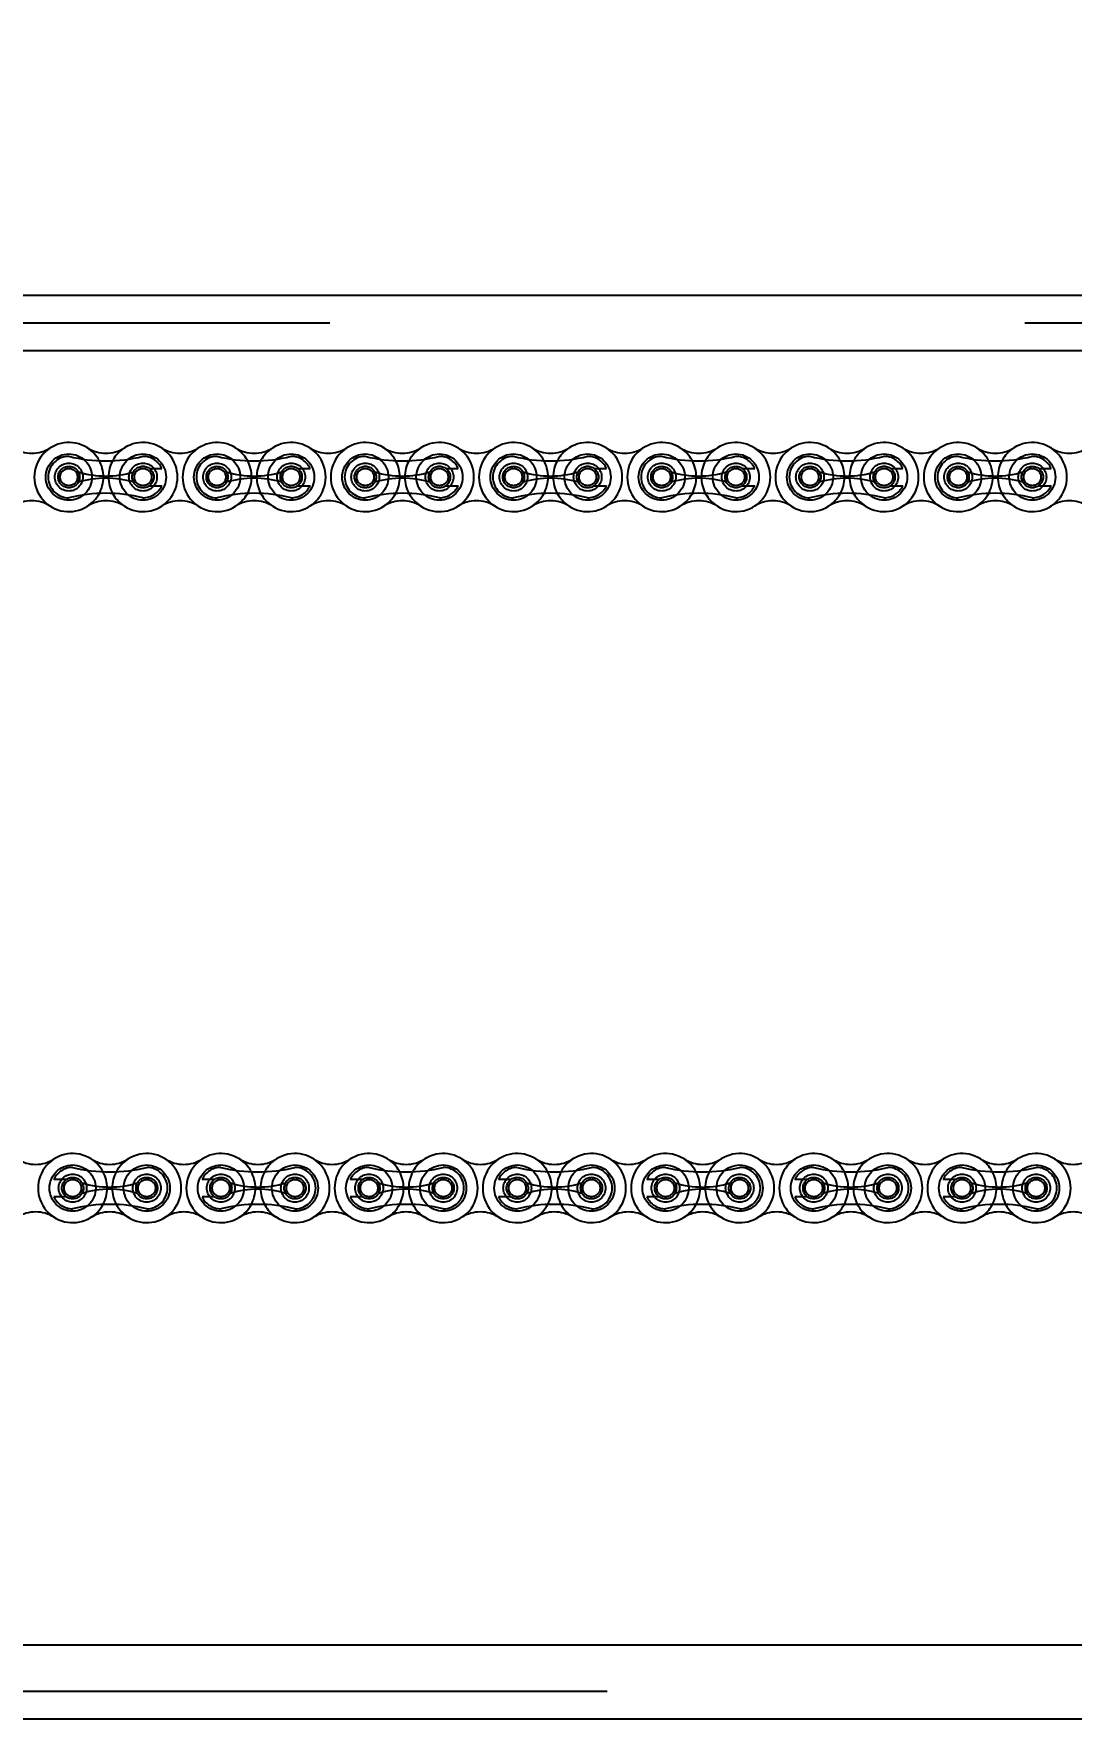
# Model space of a CAD drawing. Header units: metres. Extents: x 0 to 63075, y 0 to 44550.
# Drawn here: x 36711.6 to 36889.4, y 35022.3 to 35311.1 of the extents above; entities that cross this region are included whole.
import ezdxf

# ---------------------------------------------------------------- set-up
doc = ezdxf.new("R2010")
doc.units = ezdxf.units.M
doc.header["$LTSCALE"] = 75
doc.linetypes.add('HIDDEN2', pattern=[4.7625, 3.175, -1.5875])
for name, color, linetype in [('SDM', 7, 'Continuous'), ('SL4', 4, 'Continuous'), ('ST1', 7, 'HIDDEN2')]:
    doc.layers.add(name, color=color, linetype=linetype)
doc.styles.add('ROMANS', font='ROMANS.SHX')
doc.dimstyles.new('75___1-75', dxfattribs={"dimscale": 75, "dimtxt": 2.5, "dimasz": 2, "dimexe": 1.5, "dimexo": 1, "dimgap": 0.5, "dimtad": 1, "dimdec": 0, "dimzin": 12, "dimtxsty": 'ROMANS', "dimcen": 0, "dimclrd": 256, "dimclre": 256, "dimclrt": 3, "dimazin": 3, "dimtfac": 1, "dimtdec": 0, "dimtmove": 0, "dimatfit": 0, "dimfxl": 1, "dimlwd": -1, "dimlwe": -1, "dimarcsym": 0})

# ---------------------------------------------------------------- blocks, each defined once
blk = doc.blocks.new('*D29')
at = {"layer": 'Defpoints', "color": 0, "transparency": 16777216}
for p in [(36162.25, 35690.52), (36162.25, 35271.03), (39506.75, 35271.03)]:
    blk.add_point(p, dxfattribs=at)
at = {"layer": 'SDM', "transparency": 16777216}
for p, q in [((36162.25, 35346.03), (36162.25, 35803.02)), ((39506.75, 35346.03), (39506.75, 35803.02)), ((39356.75, 35690.52), (36312.25, 35690.52))]:
    blk.add_line(p, q, dxfattribs=at)
for points in [[(36312.25, 35715.52), (36312.25, 35665.52), (36162.25, 35690.52)], [(39356.75, 35715.52), (39356.75, 35665.52), (39506.75, 35690.52)]]:
    blk.add_solid(points, dxfattribs=at)
at = {"layer": 'SDM', "color": 3, "transparency": 16777216, "insert": (37834.5, 35821.77), "char_height": 187.5, "attachment_point": 5, "style": 'ROMANS'}
blk.add_mtext('3345', dxfattribs=at)
blk = doc.blocks.new('A$Cf5e9a517')
at = {"layer": 'SL4'}
for p, q in [((288.54, 1700.35), (1004.76, 1700.35)), ((1004.76, 1690.82), (300.39, 1690.82)), ((54.76, 1469.11), (957.26, 1469.11)), ((957.26, 1456.35), (244.75, 1456.35))]:
    blk.add_line(p, q, dxfattribs=at)
at = {"layer": 'ST1'}
for p, q in [((4.76, 1695.59), (1004.76, 1695.59)), ((1004.76, 1690.82), (4.76, 1690.82)), ((569.14, 1670.67), (571.27, 1670.67)), ((594.54, 1670.67), (596.67, 1670.67)), ((619.94, 1670.67), (622.07, 1670.67)), ((645.34, 1670.67), (647.47, 1670.67)), ((670.74, 1670.67), (672.87, 1670.67)), ((696.14, 1670.67), (698.27, 1670.67)), ((721.54, 1670.67), (723.67, 1670.67)), ((569.14, 1667.71), (571.27, 1667.71)), ((594.54, 1667.71), (596.67, 1667.71)), ((619.94, 1667.71), (622.07, 1667.71)), ((645.34, 1667.71), (647.47, 1667.71)), ((670.74, 1667.71), (672.87, 1667.71)), ((696.14, 1667.71), (698.27, 1667.71)), ((721.54, 1667.71), (723.67, 1667.71)), ((554.88, 1548.83), (552.76, 1548.83)), ((580.28, 1548.83), (578.16, 1548.83)), ((605.68, 1548.83), (603.56, 1548.83)), ((631.08, 1548.83), (628.96, 1548.83)), ((656.48, 1548.83), (654.36, 1548.83)), ((681.88, 1548.83), (679.76, 1548.83)), ((707.28, 1548.83), (705.16, 1548.83)), ((554.88, 1545.88), (552.76, 1545.88)), ((580.28, 1545.88), (578.16, 1545.88)), ((605.68, 1545.88), (603.56, 1545.88)), ((631.08, 1545.88), (628.96, 1545.88)), ((656.48, 1545.88), (654.36, 1545.88)), ((681.88, 1545.88), (679.76, 1545.88)), ((707.28, 1545.88), (705.16, 1545.88)), ((4.76, 1469.11), (1004.76, 1469.11)), ((1004.76, 1461.11), (4.76, 1461.11))]:
    blk.add_line(p, q, dxfattribs=at)
for centre, radius in [((555.34, 1669.19), 3.96), ((568.04, 1669.19), 3.96), ((580.74, 1669.19), 3.96), ((593.44, 1669.19), 3.96), ((606.14, 1669.19), 3.96), ((618.84, 1669.19), 3.96), ((631.54, 1669.19), 3.96), ((644.24, 1669.19), 3.96), ((656.94, 1669.19), 3.96), ((669.64, 1669.19), 3.96), ((682.34, 1669.19), 3.96), ((695.04, 1669.19), 3.96), ((707.74, 1669.19), 3.96), ((720.44, 1669.19), 3.96), ((555.34, 1669.19), 2.4), ((555.34, 1669.19), 1.84), ((555.34, 1669.19), 1.48), ((568.04, 1669.19), 2.4), ((568.04, 1669.19), 1.85), ((568.04, 1669.19), 1.48), ((580.74, 1669.19), 2.4), ((580.74, 1669.19), 1.84), ((580.74, 1669.19), 1.48), ((593.44, 1669.19), 2.4), ((593.44, 1669.19), 1.85), ((593.44, 1669.19), 1.48), ((606.14, 1669.19), 2.4), ((606.14, 1669.19), 1.85), ((606.14, 1669.19), 1.48), ((618.84, 1669.19), 2.4), ((618.84, 1669.19), 1.85), ((618.84, 1669.19), 1.48), ((631.54, 1669.19), 2.4), ((631.54, 1669.19), 1.84), ((631.54, 1669.19), 1.48), ((644.24, 1669.19), 2.4), ((644.24, 1669.19), 1.85), ((644.24, 1669.19), 1.48), ((656.94, 1669.19), 2.4), ((656.94, 1669.19), 1.84), ((656.94, 1669.19), 1.48), ((669.64, 1669.19), 2.4), ((669.64, 1669.19), 1.84), ((669.64, 1669.19), 1.48), ((682.34, 1669.19), 2.4), ((682.34, 1669.19), 1.84), ((682.34, 1669.19), 1.48), ((695.04, 1669.19), 2.4), ((695.04, 1669.19), 1.85), ((695.04, 1669.19), 1.48), ((707.74, 1669.19), 2.4), ((707.74, 1669.19), 1.84), ((707.74, 1669.19), 1.48), ((720.44, 1669.19), 2.4), ((720.44, 1669.19), 1.84), ((720.44, 1669.19), 1.48), ((555.99, 1547.36), 3.96), ((568.69, 1547.36), 3.96), ((581.39, 1547.36), 3.96), ((594.09, 1547.36), 3.96), ((606.79, 1547.36), 3.96), ((619.49, 1547.36), 3.96), ((632.19, 1547.36), 3.96), ((644.89, 1547.36), 3.96), ((657.59, 1547.36), 3.96), ((670.29, 1547.36), 3.96), ((682.99, 1547.36), 3.96), ((695.69, 1547.36), 3.96), ((708.39, 1547.36), 3.96), ((721.09, 1547.36), 3.96), ((555.99, 1547.36), 2.4), ((555.99, 1547.36), 1.84), ((555.99, 1547.36), 1.48), ((568.69, 1547.36), 2.4), ((568.69, 1547.36), 1.84), ((568.69, 1547.36), 1.48), ((581.39, 1547.36), 2.4), ((581.39, 1547.36), 1.85), ((581.39, 1547.36), 1.48), ((594.09, 1547.36), 2.4), ((594.09, 1547.36), 1.85), ((594.09, 1547.36), 1.48), ((606.79, 1547.36), 2.4), ((606.79, 1547.36), 1.84), ((606.79, 1547.36), 1.48), ((619.49, 1547.36), 2.4), ((619.49, 1547.36), 1.84), ((619.49, 1547.36), 1.48), ((632.19, 1547.36), 2.4), ((632.19, 1547.36), 1.85), ((632.19, 1547.36), 1.48), ((644.89, 1547.36), 2.4), ((644.89, 1547.36), 1.85), ((644.89, 1547.36), 1.48), ((657.59, 1547.36), 2.4), ((657.59, 1547.36), 1.85), ((657.59, 1547.36), 1.48), ((670.29, 1547.36), 2.4), ((670.29, 1547.36), 1.84), ((670.29, 1547.36), 1.48), ((682.99, 1547.36), 2.4), ((682.99, 1547.36), 1.84), ((682.99, 1547.36), 1.48), ((695.69, 1547.36), 2.4), ((695.69, 1547.36), 1.84), ((695.69, 1547.36), 1.48), ((708.39, 1547.36), 2.4), ((708.39, 1547.36), 1.84), ((708.39, 1547.36), 1.48), ((721.09, 1547.36), 2.4), ((721.09, 1547.36), 1.84), ((721.09, 1547.36), 1.48)]:
    blk.add_circle(centre, radius, dxfattribs=at)
for centre, radius, start, end in [((555.34, 1669.19), 5.92, 57.5667, 302.4333), ((568.04, 1669.19), 5.92, 237.5667, 122.4333), ((580.74, 1669.19), 5.92, 57.5667, 302.4333), ((593.44, 1669.19), 5.92, 237.5667, 122.4333), ((606.14, 1669.19), 5.92, 57.5667, 302.4333), ((618.84, 1669.19), 5.92, 237.5667, 122.4333), ((631.54, 1669.19), 5.92, 57.5667, 302.4333), ((644.24, 1669.19), 5.92, 237.5667, 122.4333), ((656.94, 1669.19), 5.92, 57.5667, 302.4333), ((669.64, 1669.19), 5.92, 237.5667, 122.4333), ((682.34, 1669.19), 5.92, 57.5667, 302.4333), ((695.04, 1669.19), 5.92, 237.5667, 122.4333), ((707.74, 1669.19), 5.92, 57.5667, 302.4333), ((720.44, 1669.19), 5.92, 237.5667, 122.4333), ((548.99, 1679.18), 5.92, 237.5667, 302.4333), ((555.34, 1669.19), 3.55, 90, 270), ((561.69, 1698.29), 26.32, 256.0401, 283.9599), ((561.69, 1679.18), 5.92, 237.5667, 302.4333), ((555.34, 1669.19), 5.92, 302.4333, 57.5667), ((568.04, 1669.19), 5.92, 122.4333, 237.5667), ((568.04, 1669.19), 3.55, 24.5534, 90), ((574.39, 1679.18), 5.92, 237.5667, 302.4333), ((580.74, 1669.19), 3.55, 90, 270), ((587.09, 1698.29), 26.32, 256.0401, 283.9599), ((587.09, 1679.18), 5.92, 237.5667, 302.4333), ((580.74, 1669.19), 5.92, 302.4333, 57.5667), ((593.44, 1669.19), 5.92, 122.4333, 237.5667), ((593.44, 1669.19), 3.55, 24.5534, 90), ((599.79, 1679.18), 5.92, 237.5667, 302.4333), ((606.14, 1669.19), 3.55, 90, 270), ((612.49, 1698.29), 26.32, 256.0401, 283.9599), ((612.49, 1679.18), 5.92, 237.5667, 302.4333), ((606.14, 1669.19), 5.92, 302.4333, 57.5667), ((618.84, 1669.19), 5.92, 122.4333, 237.5667), ((618.84, 1669.19), 3.55, 24.5534, 90), ((625.19, 1679.18), 5.92, 237.5667, 302.4333), ((631.54, 1669.19), 3.55, 90, 270), ((637.89, 1698.29), 26.32, 256.0401, 283.9599), ((637.89, 1679.18), 5.92, 237.5667, 302.4333), ((631.54, 1669.19), 5.92, 302.4333, 57.5667), ((644.24, 1669.19), 5.92, 122.4333, 237.5667), ((644.24, 1669.19), 3.55, 24.5534, 90), ((650.59, 1679.18), 5.92, 237.5667, 302.4333), ((656.94, 1669.19), 3.55, 90, 270), ((663.29, 1698.29), 26.32, 256.0401, 283.9599), ((663.29, 1679.18), 5.92, 237.5667, 302.4333), ((656.94, 1669.19), 5.92, 302.4333, 57.5667), ((669.64, 1669.19), 5.92, 122.4333, 237.5667), ((669.64, 1669.19), 3.55, 24.5534, 90), ((675.99, 1679.18), 5.92, 237.5667, 302.4333), ((682.34, 1669.19), 3.55, 90, 270), ((688.69, 1698.29), 26.32, 256.0401, 283.9599), ((688.69, 1679.18), 5.92, 237.5667, 302.4333), ((682.34, 1669.19), 5.92, 302.4333, 57.5667), ((695.04, 1669.19), 5.92, 122.4333, 237.5667), ((695.04, 1669.19), 3.55, 24.5534, 90), ((701.39, 1679.18), 5.92, 237.5667, 302.4333), ((707.74, 1669.19), 3.55, 90, 270), ((714.09, 1698.29), 26.32, 256.0401, 283.9599), ((714.09, 1679.18), 5.92, 237.5667, 302.4333), ((707.74, 1669.19), 5.92, 302.4333, 57.5667), ((720.44, 1669.19), 5.92, 122.4333, 237.5667), ((720.44, 1669.19), 3.55, 24.5534, 90), ((726.79, 1679.18), 5.92, 237.5667, 302.4333), ((561.69, 1685.54), 16.17, 252.993, 287.007), ((587.09, 1685.54), 16.17, 252.993, 287.007), ((612.49, 1685.54), 16.17, 252.993, 287.007), ((637.89, 1685.54), 16.17, 252.993, 287.007), ((663.29, 1685.54), 16.17, 252.993, 287.007), ((688.69, 1685.54), 16.17, 252.993, 287.007), ((714.09, 1685.54), 16.17, 252.993, 287.007), ((561.69, 1640.09), 26.32, 76.0401, 103.9599), ((561.69, 1652.84), 16.17, 72.993, 107.007), ((568.04, 1669.19), 3.55, 270, 335.4466), ((587.09, 1640.09), 26.32, 76.0401, 103.9599), ((587.09, 1652.84), 16.17, 72.993, 107.007), ((593.44, 1669.19), 3.55, 270, 335.4466), ((612.49, 1640.09), 26.32, 76.0401, 103.9599), ((612.49, 1652.84), 16.17, 72.993, 107.007), ((618.84, 1669.19), 3.55, 270, 335.4466), ((637.89, 1640.09), 26.32, 76.0401, 103.9599), ((637.89, 1652.84), 16.17, 72.993, 107.007), ((644.24, 1669.19), 3.55, 270, 335.4466), ((663.29, 1640.09), 26.32, 76.0401, 103.9599), ((663.29, 1652.84), 16.17, 72.993, 107.007), ((669.64, 1669.19), 3.55, 270, 335.4466), ((688.69, 1640.09), 26.32, 76.0401, 103.9599), ((688.69, 1652.84), 16.17, 72.993, 107.007), ((695.04, 1669.19), 3.55, 270, 335.4466), ((714.09, 1640.09), 26.32, 76.0401, 103.9599), ((714.09, 1652.84), 16.17, 72.993, 107.007), ((720.44, 1669.19), 3.55, 270, 335.4466), ((548.99, 1659.2), 5.92, 57.5667, 122.4333), ((561.69, 1659.2), 5.92, 57.5667, 122.4333), ((574.39, 1659.2), 5.92, 57.5667, 122.4333), ((587.09, 1659.2), 5.92, 57.5667, 122.4333), ((599.79, 1659.2), 5.92, 57.5667, 122.4333), ((612.49, 1659.2), 5.92, 57.5667, 122.4333), ((625.19, 1659.2), 5.92, 57.5667, 122.4333), ((637.89, 1659.2), 5.92, 57.5667, 122.4333), ((650.59, 1659.2), 5.92, 57.5667, 122.4333), ((663.29, 1659.2), 5.92, 57.5667, 122.4333), ((675.99, 1659.2), 5.92, 57.5667, 122.4333), ((688.69, 1659.2), 5.92, 57.5667, 122.4333), ((701.39, 1659.2), 5.92, 57.5667, 122.4333), ((714.09, 1659.2), 5.92, 57.5667, 122.4333), ((726.79, 1659.2), 5.92, 57.5667, 122.4333), ((549.64, 1557.35), 5.92, 237.5667, 302.4333), ((555.99, 1547.36), 5.92, 57.5667, 302.4333), ((555.99, 1547.36), 3.55, 90, 155.4466), ((562.34, 1576.45), 26.32, 256.0401, 283.9599), ((562.34, 1557.35), 5.92, 237.5667, 302.4333), ((555.99, 1547.36), 5.92, 302.4333, 57.5667), ((568.69, 1547.36), 5.92, 122.4333, 237.5667), ((568.69, 1547.36), 5.92, 237.5667, 122.4333), ((568.69, 1547.36), 3.55, 270, 90), ((575.04, 1557.35), 5.92, 237.5667, 302.4333), ((581.39, 1547.36), 5.92, 57.5667, 302.4333), ((581.39, 1547.36), 3.55, 90, 155.4466), ((587.74, 1576.45), 26.32, 256.0401, 283.9599), ((587.74, 1557.35), 5.92, 237.5667, 302.4333), ((581.39, 1547.36), 5.92, 302.4333, 57.5667), ((594.09, 1547.36), 5.92, 122.4333, 237.5667), ((594.09, 1547.36), 5.92, 237.5667, 122.4333), ((594.09, 1547.36), 3.55, 270, 90), ((600.44, 1557.35), 5.92, 237.5667, 302.4333), ((606.79, 1547.36), 5.92, 57.5667, 302.4333), ((606.79, 1547.36), 3.55, 90, 155.4466), ((613.14, 1576.45), 26.32, 256.0401, 283.9599), ((613.14, 1557.35), 5.92, 237.5667, 302.4333), ((606.79, 1547.36), 5.92, 302.4333, 57.5667), ((619.49, 1547.36), 5.92, 122.4333, 237.5667), ((619.49, 1547.36), 5.92, 237.5667, 122.4333), ((619.49, 1547.36), 3.55, 270, 90), ((625.84, 1557.35), 5.92, 237.5667, 302.4333), ((632.19, 1547.36), 5.92, 57.5667, 302.4333), ((632.19, 1547.36), 3.55, 90, 155.4466), ((638.54, 1576.45), 26.32, 256.0401, 283.9599), ((638.54, 1557.35), 5.92, 237.5667, 302.4333), ((632.19, 1547.36), 5.92, 302.4333, 57.5667), ((644.89, 1547.36), 5.92, 122.4333, 237.5667), ((644.89, 1547.36), 5.92, 237.5667, 122.4333), ((644.89, 1547.36), 3.55, 270, 90), ((651.24, 1557.35), 5.92, 237.5667, 302.4333), ((657.59, 1547.36), 5.92, 57.5667, 302.4333), ((657.59, 1547.36), 3.55, 90, 155.4466), ((663.94, 1576.45), 26.32, 256.0401, 283.9599), ((663.94, 1557.35), 5.92, 237.5667, 302.4333), ((657.59, 1547.36), 5.92, 302.4333, 57.5667), ((670.29, 1547.36), 5.92, 122.4333, 237.5667), ((670.29, 1547.36), 5.92, 237.5667, 122.4333), ((670.29, 1547.36), 3.55, 270, 90), ((676.64, 1557.35), 5.92, 237.5667, 302.4333), ((682.99, 1547.36), 5.92, 57.5667, 302.4333), ((682.99, 1547.36), 3.55, 90, 155.4466), ((689.34, 1576.45), 26.32, 256.0401, 283.9599), ((689.34, 1557.35), 5.92, 237.5667, 302.4333), ((682.99, 1547.36), 5.92, 302.4333, 57.5667), ((695.69, 1547.36), 5.92, 122.4333, 237.5667), ((695.69, 1547.36), 5.92, 237.5667, 122.4333), ((695.69, 1547.36), 3.55, 270, 90), ((702.04, 1557.35), 5.92, 237.5667, 302.4333), ((708.39, 1547.36), 5.92, 57.5667, 302.4333), ((708.39, 1547.36), 3.55, 90, 155.4466), ((714.74, 1576.45), 26.32, 256.0401, 283.9599), ((714.74, 1557.35), 5.92, 237.5667, 302.4333), ((708.39, 1547.36), 5.92, 302.4333, 57.5667), ((721.09, 1547.36), 5.92, 122.4333, 237.5667), ((721.09, 1547.36), 5.92, 237.5667, 122.4333), ((721.09, 1547.36), 3.55, 270, 90), ((727.44, 1557.35), 5.92, 237.5667, 302.4333), ((562.34, 1563.71), 16.17, 252.993, 287.007), ((587.74, 1563.71), 16.17, 252.993, 287.007), ((613.14, 1563.71), 16.17, 252.993, 287.007), ((638.54, 1563.71), 16.17, 252.993, 287.007), ((663.94, 1563.71), 16.17, 252.993, 287.007), ((689.34, 1563.71), 16.17, 252.993, 287.007), ((714.74, 1563.71), 16.17, 252.993, 287.007), ((555.99, 1547.36), 3.55, 204.5534, 270), ((562.34, 1531), 16.17, 72.993, 107.007), ((581.39, 1547.36), 3.55, 204.5534, 270), ((587.74, 1531), 16.17, 72.993, 107.007), ((606.79, 1547.36), 3.55, 204.5534, 270), ((613.14, 1531), 16.17, 72.993, 107.007), ((632.19, 1547.36), 3.55, 204.5534, 270), ((638.54, 1531), 16.17, 72.993, 107.007), ((657.59, 1547.36), 3.55, 204.5534, 270), ((663.94, 1531), 16.17, 72.993, 107.007), ((682.99, 1547.36), 3.55, 204.5534, 270), ((689.34, 1531), 16.17, 72.993, 107.007), ((708.39, 1547.36), 3.55, 204.5534, 270), ((714.74, 1531), 16.17, 72.993, 107.007), ((549.64, 1537.36), 5.92, 57.5667, 122.4333), ((562.34, 1518.26), 26.32, 76.0401, 103.9599), ((562.34, 1537.36), 5.92, 57.5667, 122.4333), ((575.04, 1537.36), 5.92, 57.5667, 122.4333), ((587.74, 1518.26), 26.32, 76.0401, 103.9599), ((587.74, 1537.36), 5.92, 57.5667, 122.4333), ((600.44, 1537.36), 5.92, 57.5667, 122.4333), ((613.14, 1518.26), 26.32, 76.0401, 103.9599), ((613.14, 1537.36), 5.92, 57.5667, 122.4333), ((625.84, 1537.36), 5.92, 57.5667, 122.4333), ((638.54, 1518.26), 26.32, 76.0401, 103.9599), ((638.54, 1537.36), 5.92, 57.5667, 122.4333), ((651.24, 1537.36), 5.92, 57.5667, 122.4333), ((663.94, 1518.26), 26.32, 76.0401, 103.9599), ((663.94, 1537.36), 5.92, 57.5667, 122.4333), ((676.64, 1537.36), 5.92, 57.5667, 122.4333), ((689.34, 1518.26), 26.32, 76.0401, 103.9599), ((689.34, 1537.36), 5.92, 57.5667, 122.4333), ((702.04, 1537.36), 5.92, 57.5667, 122.4333), ((714.74, 1518.26), 26.32, 76.0401, 103.9599), ((714.74, 1537.36), 5.92, 57.5667, 122.4333), ((727.44, 1537.36), 5.92, 57.5667, 122.4333)]:
    blk.add_arc(centre, radius, start, end, dxfattribs=at)

msp = doc.modelspace()

# ---------------------------------------------------------------- block references
at = {"layer": 'SDM'}
msp.add_blockref('A$Cf5e9a517', (36162.25, 33565.92), dxfattribs=at)

# ---------------------------------------------------------------- dimensions: what is measured, and where the dimension line sits
dim = msp.add_linear_dim(base=(36162.252398, 35690.5150108), p1=(39506.752398, 35271.03167813), p2=(36162.252398, 35271.03472838), dimstyle='75___1-75', override={"dimtmove": 1}, dxfattribs=at)
dim.commit()
dim.dimension.update_dxf_attribs({"geometry": '*D29', "text_midpoint": (37834.502398, 35821.7650108)})

doc.saveas('drawing.dxf')
